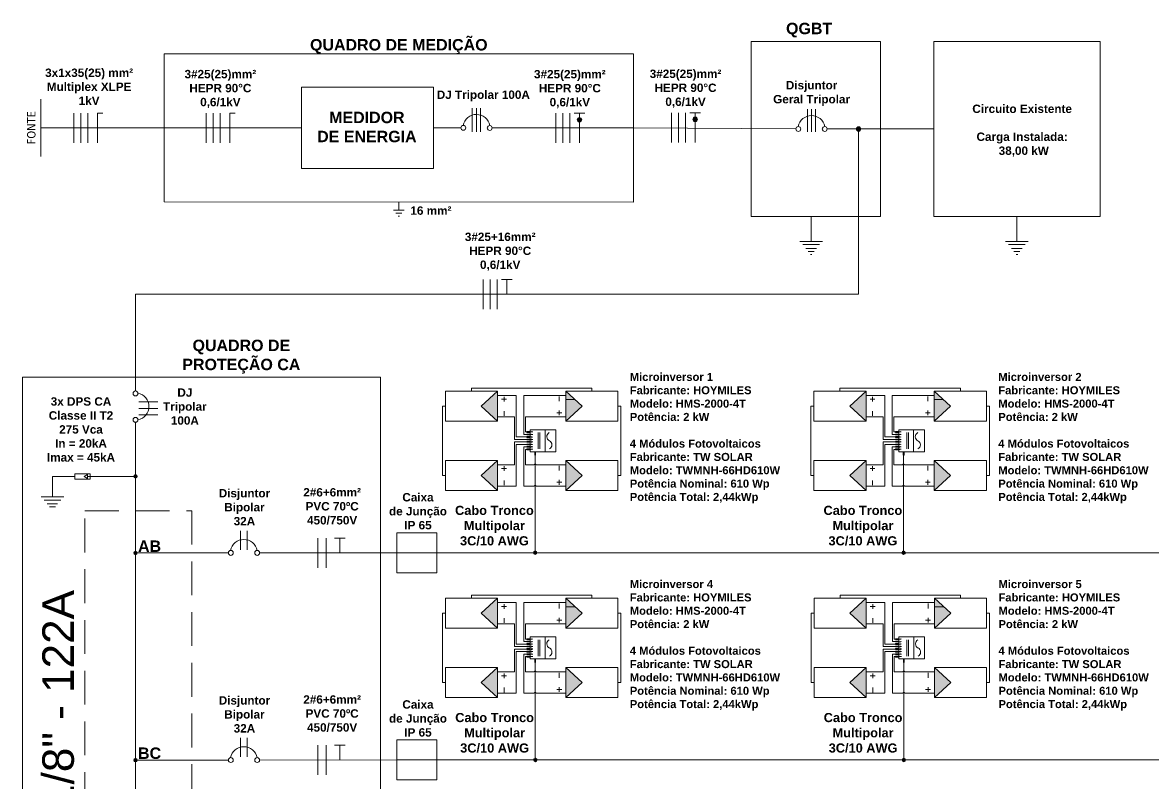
# Model space of a CAD drawing. Header units: millimetres. Extents: x 3949 to 5857, y -2081 to -943.
# Drawn here: x 5318.8 to 5382.5, y -1928.6 to -1885.8 of the extents above; entities that cross this region are included whole.
import ezdxf

# ---------------------------------------------------------------- set-up
doc = ezdxf.new("R2010")
doc.units = ezdxf.units.MM
doc.linetypes.add('DASHED2', pattern=[9.525, 6.35, -3.175])
doc.layers.add('DESENHO', color=7, linetype='Continuous', lineweight=0)
doc.styles.add('Annotative', font='arial.ttf')
doc.styles.add('PDF Arial', font='arial.ttf')
doc.styles.get("Standard").update_dxf_attribs({"font": 'arial.ttf'})

msp = doc.modelspace()

# ---------------------------------------------------------------- hatches: boundary and pattern name
at = {"layer": 'DESENHO', "lineweight": 0}
h = msp.add_hatch(color=256, dxfattribs=at)
h.dxf.hatch_style = 1
h.paths.add_polyline_path([(5350.17, -1891.125, 0.414214), (5350.045, -1891.25, 0.414214), (5350.17, -1891.375)])
h.paths.add_polyline_path([(5350.295, -1891.25, 0.414214), (5350.17, -1891.125), (5350.17, -1891.375, 0.414214)])
h = msp.add_hatch(color=256, dxfattribs=at)
h.dxf.hatch_style = 1
h.paths.add_polyline_path([(5356.684, -1891.102, 0.414214), (5356.559, -1891.227, 0.414214), (5356.684, -1891.352)])
h.paths.add_polyline_path([(5356.809, -1891.227, 0.414214), (5356.684, -1891.102), (5356.684, -1891.352, 0.414214)])
h = msp.add_hatch(color=256, dxfattribs=at)
h.dxf.hatch_style = 1
h.paths.add_polyline_path([(5366.011, -1891.77, 0.414214), (5365.886, -1891.645), (5365.886, -1891.895, 0.414214)])
h.paths.add_polyline_path([(5365.886, -1891.645, 0.414214), (5365.761, -1891.77, 0.414214), (5365.886, -1891.895)])
h = msp.add_hatch(color=7, dxfattribs=at)
h.dxf.hatch_style = 1
h.paths.add_polyline_path([(5344.644, -1907.38), (5345.559, -1908.225), (5345.559, -1906.536)])
h = msp.add_hatch(dxfattribs=at)
h.set_pattern_fill('ANGLE', scale=1.5, angle=180)
h.set_pattern_definition([(180, (9997.844, 900.95), (-4e-15, -10.4775), [7.62, -2.8575]), (270, (9997.844, 900.95), (10.4775, -4e-15), [7.62, -2.8575])])
h.paths.add_polyline_path([(5349.402, -1906.536), (5349.402, -1908.225), (5350.317, -1907.38)])
h = msp.add_hatch(color=7, dxfattribs=at)
h.dxf.hatch_style = 1
h.paths.add_polyline_path([(5350.317, -1907.38), (5349.402, -1906.536), (5349.402, -1908.225)])
h = msp.add_hatch(color=7, dxfattribs=at)
h.dxf.hatch_style = 1
h.paths.add_polyline_path([(5365.388, -1907.38), (5366.304, -1908.225), (5366.304, -1906.536)])
h = msp.add_hatch(dxfattribs=at)
h.set_pattern_fill('ANGLE', scale=1.5, angle=180)
h.set_pattern_definition([(180, (10018.588, 900.95), (-4e-15, -10.4775), [7.62, -2.8575]), (270, (10018.588, 900.95), (10.4775, -4e-15), [7.62, -2.8575])])
h.paths.add_polyline_path([(5370.147, -1906.536), (5370.147, -1908.225), (5371.062, -1907.38)])
h = msp.add_hatch(color=7, dxfattribs=at)
h.dxf.hatch_style = 1
h.paths.add_polyline_path([(5371.062, -1907.38), (5370.147, -1906.536), (5370.147, -1908.225)])
h = msp.add_hatch(color=7, dxfattribs=at)
h.dxf.hatch_style = 1
h.paths.add_polyline_path([(5344.644, -1911.289), (5345.559, -1910.444), (5345.559, -1912.134)])
h = msp.add_hatch(color=7, dxfattribs=at)
h.dxf.hatch_style = 1
h.paths.add_polyline_path([(5350.317, -1911.289), (5349.402, -1912.134), (5349.402, -1910.444)])
h = msp.add_hatch(color=7, dxfattribs=at)
h.dxf.hatch_style = 1
h.paths.add_polyline_path([(5365.388, -1911.289), (5366.304, -1910.444), (5366.304, -1912.134)])
h = msp.add_hatch(color=7, dxfattribs=at)
h.dxf.hatch_style = 1
h.paths.add_polyline_path([(5371.062, -1911.289), (5370.147, -1912.134), (5370.147, -1910.444)])
h = msp.add_hatch(color=5, dxfattribs=at)
h.dxf.hatch_style = 1
h.paths.add_polyline_path([(5325.28, -1911.341, 1), (5325.081, -1911.341, 1)])
h = msp.add_hatch(color=5, dxfattribs=at)
h.dxf.hatch_style = 1
h.paths.add_polyline_path([(5325.28, -1915.655, 1), (5325.081, -1915.655, 1)])
h = msp.add_hatch(color=5, dxfattribs=at)
h.dxf.hatch_style = 1
h.paths.add_polyline_path([(5347.776, -1915.644, 1), (5347.577, -1915.644, 1)])
h = msp.add_hatch(color=5, dxfattribs=at)
h.dxf.hatch_style = 1
h.paths.add_polyline_path([(5368.521, -1915.644, 1), (5368.322, -1915.644, 1)])
h = msp.add_hatch(color=7, dxfattribs=at)
h.dxf.hatch_style = 1
h.paths.add_polyline_path([(5344.644, -1919.052), (5345.559, -1919.897), (5345.559, -1918.207)])
h = msp.add_hatch(dxfattribs=at)
h.set_pattern_fill('ANGLE', scale=1.5, angle=180)
h.set_pattern_definition([(180, (9997.844, 889.279), (-4e-15, -10.4775), [7.62, -2.8575]), (270, (9997.844, 889.279), (10.4775, -4e-15), [7.62, -2.8575])])
h.paths.add_polyline_path([(5349.402, -1918.207), (5349.402, -1919.897), (5350.317, -1919.052)])
h = msp.add_hatch(color=7, dxfattribs=at)
h.dxf.hatch_style = 1
h.paths.add_polyline_path([(5350.317, -1919.052), (5349.402, -1918.207), (5349.402, -1919.897)])
h = msp.add_hatch(color=7, dxfattribs=at)
h.dxf.hatch_style = 1
h.paths.add_polyline_path([(5365.399, -1919.052), (5366.314, -1919.897), (5366.314, -1918.207)])
h = msp.add_hatch(dxfattribs=at)
h.set_pattern_fill('ANGLE', scale=1.5, angle=180)
h.set_pattern_definition([(180, (10018.599, 889.279), (-4e-15, -10.4775), [7.62, -2.8575]), (270, (10018.599, 889.279), (10.4775, -4e-15), [7.62, -2.8575])])
h.paths.add_polyline_path([(5370.157, -1918.207), (5370.157, -1919.897), (5371.072, -1919.052)])
h = msp.add_hatch(color=7, dxfattribs=at)
h.dxf.hatch_style = 1
h.paths.add_polyline_path([(5371.072, -1919.052), (5370.157, -1918.207), (5370.157, -1919.897)])
h = msp.add_hatch(color=7, dxfattribs=at)
h.dxf.hatch_style = 1
h.paths.add_polyline_path([(5344.644, -1922.961), (5345.559, -1922.116), (5345.559, -1923.806)])
h = msp.add_hatch(color=7, dxfattribs=at)
h.dxf.hatch_style = 1
h.paths.add_polyline_path([(5350.317, -1922.961), (5349.402, -1923.806), (5349.402, -1922.116)])
h = msp.add_hatch(color=7, dxfattribs=at)
h.dxf.hatch_style = 1
h.paths.add_polyline_path([(5365.399, -1922.961), (5366.314, -1922.116), (5366.314, -1923.806)])
h = msp.add_hatch(color=7, dxfattribs=at)
h.dxf.hatch_style = 1
h.paths.add_polyline_path([(5371.072, -1922.961), (5370.157, -1923.806), (5370.157, -1922.116)])
h = msp.add_hatch(color=5, dxfattribs=at)
h.dxf.hatch_style = 1
h.paths.add_polyline_path([(5325.28, -1927.326, 1), (5325.081, -1927.326, 1)])
h = msp.add_hatch(color=5, dxfattribs=at)
h.dxf.hatch_style = 1
h.paths.add_polyline_path([(5347.786, -1927.315, 1), (5347.588, -1927.315, 1)])
h = msp.add_hatch(color=5, dxfattribs=at)
h.dxf.hatch_style = 1
h.paths.add_polyline_path([(5368.531, -1927.315, 1), (5368.332, -1927.315, 1)])

# ---------------------------------------------------------------- linework, layer by layer
for p, q in [((5319.851, -1893.321), (5319.851, -1890.096)), ((5344.133, -1891.94), (5344.133, -1890.601)), ((5344.37, -1891.94), (5344.37, -1890.601)), ((5344.607, -1891.94), (5344.607, -1890.601)), ((5363.002, -1891.93), (5363.002, -1890.663)), ((5363.23, -1891.93), (5363.23, -1890.663)), ((5363.458, -1891.93), (5363.458, -1890.663)), ((5321.707, -1892.543), (5321.707, -1890.874)), ((5322.102, -1892.543), (5322.102, -1890.874)), ((5322.497, -1892.543), (5322.497, -1890.874)), ((5323.041, -1892.543), (5323.041, -1890.874)), ((5323.041, -1890.874), (5323.337, -1890.874)), ((5329.162, -1892.543), (5329.162, -1890.874)), ((5329.557, -1892.543), (5329.557, -1890.874)), ((5329.952, -1892.543), (5329.952, -1890.874)), ((5330.496, -1892.543), (5330.496, -1890.874)), ((5330.496, -1890.874), (5330.792, -1890.874)), ((5348.836, -1892.548), (5348.836, -1890.879)), ((5349.231, -1892.548), (5349.231, -1890.879)), ((5349.626, -1892.548), (5349.626, -1890.879)), ((5349.873, -1890.879), (5350.17, -1890.879)), ((5350.17, -1892.548), (5350.17, -1890.879)), ((5350.17, -1890.879), (5350.467, -1890.879)), ((5355.35, -1892.526), (5355.35, -1890.857)), ((5355.746, -1892.526), (5355.746, -1890.857)), ((5356.141, -1892.526), (5356.141, -1890.857)), ((5356.388, -1890.857), (5356.684, -1890.857)), ((5356.684, -1892.526), (5356.684, -1890.857)), ((5356.684, -1890.857), (5356.981, -1890.857)), ((5344.742, -1901.916), (5344.742, -1900.247)), ((5345.138, -1901.916), (5345.138, -1900.247)), ((5345.533, -1901.916), (5345.533, -1900.247)), ((5345.78, -1900.247), (5346.076, -1900.247)), ((5346.076, -1901.082), (5346.076, -1900.247)), ((5346.076, -1900.247), (5346.373, -1900.247)), ((5321.76, -1911.341), (5320.497, -1911.341)), ((5335.441, -1916.485), (5335.441, -1914.817)), ((5335.915, -1916.485), (5335.915, -1914.816)), ((5336.379, -1914.817), (5336.676, -1914.817)), ((5336.676, -1915.651), (5336.676, -1914.817)), ((5336.676, -1914.817), (5336.973, -1914.817)), ((5335.441, -1928.157), (5335.441, -1926.488)), ((5335.915, -1928.156), (5335.915, -1926.487)), ((5336.379, -1926.488), (5336.676, -1926.488)), ((5336.676, -1927.323), (5336.676, -1926.488)), ((5336.676, -1926.488), (5336.973, -1926.488))]:
    msp.add_line(p, q, dxfattribs=at)
at = {"layer": 'DESENHO', "color": 5, "lineweight": 0}
for p, q in [((5319.851, -1891.709), (5334.529, -1891.709)), ((5343.496, -1891.709), (5341.954, -1891.709)), ((5353.207, -1891.714), (5345.256, -1891.714)), ((5362.355, -1891.77), (5353.207, -1891.714)), ((5364.116, -1891.77), (5370.119, -1891.77)), ((5365.886, -1891.77), (5365.886, -1901.082)), ((5325.18, -1901.082), (5325.18, -1906.532)), ((5325.18, -1901.082), (5365.886, -1901.082)), ((5345.559, -1906.777), (5346.614, -1906.777)), ((5346.614, -1906.777), (5346.614, -1909.118)), ((5347.034, -1908.976), (5347.034, -1906.777)), ((5347.034, -1906.777), (5349.402, -1906.777)), ((5366.304, -1906.777), (5367.359, -1906.777)), ((5367.359, -1906.777), (5367.359, -1909.118)), ((5367.779, -1908.976), (5367.779, -1906.777)), ((5367.779, -1906.777), (5370.147, -1906.777)), ((5346.52, -1907.984), (5345.559, -1907.984)), ((5346.52, -1909.26), (5346.52, -1907.984)), ((5349.402, -1907.984), (5347.129, -1907.984)), ((5347.129, -1907.984), (5347.129, -1908.841)), ((5367.264, -1907.984), (5366.304, -1907.984)), ((5367.264, -1909.26), (5367.264, -1907.984)), ((5370.147, -1907.984), (5367.873, -1907.984)), ((5367.873, -1907.984), (5367.873, -1908.841)), ((5346.614, -1909.118), (5347.21, -1909.118)), ((5347.21, -1908.976), (5347.034, -1908.976)), ((5347.129, -1908.841), (5347.21, -1908.841)), ((5367.359, -1909.118), (5367.955, -1909.118)), ((5367.955, -1908.976), (5367.779, -1908.976)), ((5367.873, -1908.841), (5367.955, -1908.841)), ((5347.21, -1909.26), (5346.52, -1909.26)), ((5347.21, -1909.396), (5346.52, -1909.396)), ((5346.52, -1909.396), (5346.52, -1910.686)), ((5346.614, -1909.545), (5347.21, -1909.545)), ((5346.614, -1911.892), (5346.614, -1909.545)), ((5347.21, -1909.68), (5347.034, -1909.68)), ((5347.034, -1909.68), (5347.034, -1911.892)), ((5367.955, -1909.26), (5367.264, -1909.26)), ((5367.955, -1909.396), (5367.264, -1909.396)), ((5367.264, -1909.396), (5367.264, -1910.686)), ((5367.359, -1909.545), (5367.955, -1909.545)), ((5367.359, -1911.892), (5367.359, -1909.545)), ((5367.955, -1909.68), (5367.779, -1909.68)), ((5367.779, -1909.68), (5367.779, -1911.892)), ((5347.129, -1910.686), (5347.129, -1909.822)), ((5347.129, -1909.822), (5347.21, -1909.822)), ((5347.677, -1910.147), (5347.677, -1915.644)), ((5367.873, -1910.686), (5367.873, -1909.822)), ((5367.873, -1909.822), (5367.955, -1909.822)), ((5368.421, -1910.147), (5368.421, -1915.644)), ((5346.52, -1910.686), (5345.559, -1910.686)), ((5347.623, -1910.686), (5347.129, -1910.686)), ((5349.402, -1910.686), (5347.731, -1910.686)), ((5367.264, -1910.686), (5366.304, -1910.686)), ((5368.368, -1910.686), (5367.873, -1910.686)), ((5370.147, -1910.686), (5368.475, -1910.686)), ((5322.63, -1911.341), (5325.18, -1911.341)), ((5345.559, -1911.892), (5346.614, -1911.892)), ((5347.034, -1911.892), (5347.623, -1911.892)), ((5347.731, -1911.892), (5349.402, -1911.892)), ((5366.304, -1911.892), (5367.359, -1911.892)), ((5367.779, -1911.892), (5368.368, -1911.892)), ((5368.475, -1911.892), (5370.147, -1911.892)), ((5325.18, -1915.655), (5330.403, -1915.653)), ((5332.163, -1915.651), (5339.895, -1915.644)), ((5339.895, -1915.644), (5347.577, -1915.644)), ((5347.577, -1915.644), (5368.421, -1915.644)), ((5368.322, -1915.644), (5389.166, -1915.644)), ((5345.559, -1918.449), (5346.614, -1918.449)), ((5346.614, -1918.449), (5346.614, -1920.79)), ((5347.034, -1920.648), (5347.034, -1918.449)), ((5347.034, -1918.449), (5349.402, -1918.449)), ((5366.314, -1918.449), (5367.37, -1918.449)), ((5367.37, -1918.449), (5367.37, -1920.79)), ((5367.789, -1920.648), (5367.789, -1918.449)), ((5367.789, -1918.449), (5370.157, -1918.449)), ((5346.52, -1919.655), (5345.559, -1919.655)), ((5346.52, -1920.932), (5346.52, -1919.655)), ((5349.402, -1919.655), (5347.129, -1919.655)), ((5347.129, -1919.655), (5347.129, -1920.512)), ((5367.275, -1919.655), (5366.314, -1919.655)), ((5367.275, -1920.932), (5367.275, -1919.655)), ((5370.157, -1919.655), (5367.884, -1919.655)), ((5367.884, -1919.655), (5367.884, -1920.512)), ((5347.129, -1920.512), (5347.21, -1920.512)), ((5367.884, -1920.512), (5367.965, -1920.512)), ((5347.21, -1920.932), (5346.52, -1920.932)), ((5347.21, -1921.067), (5346.52, -1921.067)), ((5346.52, -1921.067), (5346.52, -1922.358)), ((5346.614, -1920.79), (5347.21, -1920.79)), ((5346.614, -1921.216), (5347.21, -1921.216)), ((5346.614, -1923.564), (5346.614, -1921.216)), ((5347.21, -1920.648), (5347.034, -1920.648)), ((5367.965, -1920.932), (5367.275, -1920.932)), ((5367.965, -1921.067), (5367.275, -1921.067)), ((5367.275, -1921.067), (5367.275, -1922.358)), ((5367.37, -1920.79), (5367.965, -1920.79)), ((5367.37, -1921.216), (5367.965, -1921.216)), ((5367.37, -1923.564), (5367.37, -1921.216)), ((5367.965, -1920.648), (5367.789, -1920.648)), ((5347.21, -1921.352), (5347.034, -1921.352)), ((5347.034, -1921.352), (5347.034, -1923.564)), ((5347.129, -1922.358), (5347.129, -1921.494)), ((5347.129, -1921.494), (5347.21, -1921.494)), ((5347.677, -1921.818), (5347.677, -1927.315)), ((5367.965, -1921.352), (5367.789, -1921.352)), ((5367.789, -1921.352), (5367.789, -1923.564)), ((5367.884, -1922.358), (5367.884, -1921.494)), ((5367.884, -1921.494), (5367.965, -1921.494)), ((5368.432, -1921.818), (5368.432, -1927.315)), ((5346.52, -1922.358), (5345.559, -1922.358)), ((5347.623, -1922.358), (5347.129, -1922.358)), ((5349.402, -1922.358), (5347.731, -1922.358)), ((5367.275, -1922.358), (5366.314, -1922.358)), ((5368.378, -1922.358), (5367.884, -1922.358)), ((5370.157, -1922.358), (5368.486, -1922.358)), ((5345.559, -1923.564), (5346.614, -1923.564)), ((5347.034, -1923.564), (5347.623, -1923.564)), ((5347.731, -1923.564), (5349.402, -1923.564)), ((5366.314, -1923.564), (5367.37, -1923.564)), ((5367.789, -1923.564), (5368.378, -1923.564)), ((5368.486, -1923.564), (5370.157, -1923.564)), ((5325.18, -1927.326), (5330.403, -1927.324)), ((5332.163, -1927.323), (5339.895, -1927.316)), ((5339.905, -1927.315), (5347.588, -1927.315)), ((5347.588, -1927.315), (5368.432, -1927.315)), ((5368.332, -1927.315), (5389.177, -1927.315))]:
    msp.add_line(p, q, dxfattribs=at)
at = {"layer": 'DESENHO', "color": 3, "lineweight": 0}
for p, q in [((5340, -1896.347), (5340, -1895.882)), ((5339.958, -1896.687), (5340.043, -1896.687)), ((5363.211, -1898.117), (5363.211, -1896.693)), ((5374.797, -1898.117), (5374.797, -1896.693)), ((5363.169, -1898.839), (5363.254, -1898.839)), ((5374.755, -1898.839), (5374.84, -1898.839)), ((5350.869, -1906.364), (5344.092, -1906.364)), ((5344.092, -1906.364), (5344.092, -1906.536)), ((5350.869, -1906.536), (5350.869, -1906.364)), ((5371.613, -1906.364), (5364.837, -1906.364)), ((5364.837, -1906.364), (5364.837, -1906.536)), ((5371.613, -1906.536), (5371.613, -1906.364)), ((5342.626, -1907.38), (5342.454, -1907.38)), ((5342.454, -1907.38), (5342.454, -1911.289)), ((5352.507, -1907.38), (5352.335, -1907.38)), ((5352.507, -1911.289), (5352.507, -1907.38)), ((5363.371, -1907.38), (5363.199, -1907.38)), ((5363.199, -1907.38), (5363.199, -1911.289)), ((5373.252, -1907.38), (5373.08, -1907.38)), ((5373.252, -1911.289), (5373.252, -1907.38)), ((5320.497, -1911.341), (5320.497, -1912.503)), ((5342.454, -1911.289), (5342.626, -1911.289)), ((5352.335, -1911.289), (5352.507, -1911.289)), ((5363.199, -1911.289), (5363.371, -1911.289)), ((5373.08, -1911.289), (5373.252, -1911.289)), ((5350.869, -1918.036), (5344.092, -1918.036)), ((5344.092, -1918.036), (5344.092, -1918.207)), ((5350.869, -1918.207), (5350.869, -1918.036)), ((5371.624, -1918.036), (5364.847, -1918.036)), ((5364.847, -1918.036), (5364.847, -1918.207)), ((5371.624, -1918.207), (5371.624, -1918.036)), ((5342.626, -1919.052), (5342.454, -1919.052)), ((5342.454, -1919.052), (5342.454, -1922.961)), ((5352.507, -1919.052), (5352.335, -1919.052)), ((5352.507, -1922.961), (5352.507, -1919.052)), ((5363.381, -1919.052), (5363.209, -1919.052)), ((5363.209, -1919.052), (5363.209, -1922.961)), ((5373.262, -1919.052), (5373.09, -1919.052)), ((5373.262, -1922.961), (5373.262, -1919.052)), ((5342.454, -1922.961), (5342.626, -1922.961)), ((5352.335, -1922.961), (5352.507, -1922.961)), ((5363.209, -1922.961), (5363.381, -1922.961)), ((5373.09, -1922.961), (5373.262, -1922.961))]:
    msp.add_line(p, q, dxfattribs=at)
at = {"layer": 'DESENHO', "color": 7, "lineweight": 0}
for p, q in [((5349.402, -1907.359), (5349.402, -1906.533)), ((5370.147, -1907.359), (5370.147, -1906.533)), ((5345.559, -1907.402), (5345.559, -1908.227)), ((5366.304, -1907.402), (5366.304, -1908.227)), ((5345.559, -1911.268), (5345.559, -1910.442)), ((5366.304, -1911.268), (5366.304, -1910.442)), ((5349.402, -1911.311), (5349.402, -1912.136)), ((5370.147, -1911.311), (5370.147, -1912.136)), ((5349.402, -1919.031), (5349.402, -1918.205)), ((5370.157, -1919.031), (5370.157, -1918.205)), ((5345.559, -1919.073), (5345.559, -1919.899)), ((5366.314, -1919.073), (5366.314, -1919.899)), ((5345.559, -1922.939), (5345.559, -1922.114)), ((5366.314, -1922.939), (5366.314, -1922.114)), ((5349.402, -1922.982), (5349.402, -1923.808)), ((5370.157, -1922.982), (5370.157, -1923.808))]:
    msp.add_line(p, q, dxfattribs=at)
at = {"layer": 'DESENHO', "color": 30, "true_color": 0xf26722}
msp.add_line((5325.18, -1908.292), (5325.191, -1974.013), dxfattribs=at)
at = {"layer": 'DESENHO', "color": 18, "lineweight": 0, "true_color": 0x000000}
for p, q in [((5322.465, -1911.23), (5322.278, -1911.341)), ((5322.278, -1911.341), (5322.465, -1911.453)), ((5322.465, -1911.23), (5322.465, -1911.453)), ((5322.63, -1911.341), (5322.465, -1911.341))]:
    msp.add_line(p, q, dxfattribs=at)
at = {"layer": 'DESENHO', "lineweight": 0}
for points in [[(5359.829, -1886.848), (5367.117, -1886.848), (5367.117, -1896.693), (5359.829, -1896.693)], [(5370.119, -1886.848), (5379.475, -1886.848), (5379.475, -1896.693), (5370.119, -1896.693)], [(5353.207, -1895.885), (5326.793, -1895.88), (5326.793, -1887.538), (5353.207, -1887.543)], [(5341.954, -1889.422), (5334.529, -1889.422), (5334.529, -1893.996), (5341.954, -1893.996)], [(5338.962, -1982.581), (5318.821, -1982.581), (5318.821, -1905.76), (5338.962, -1905.76)], [(5342.626, -1906.536), (5345.559, -1906.536), (5345.559, -1908.225), (5342.626, -1908.225)], [(5352.335, -1908.225), (5349.402, -1908.225), (5349.402, -1906.536), (5352.335, -1906.536)], [(5363.371, -1906.536), (5366.304, -1906.536), (5366.304, -1908.225), (5363.371, -1908.225)], [(5373.08, -1908.225), (5370.147, -1908.225), (5370.147, -1906.536), (5373.08, -1906.536)], [(5342.626, -1912.134), (5345.559, -1912.134), (5345.559, -1910.444), (5342.626, -1910.444)], [(5352.335, -1910.444), (5349.402, -1910.444), (5349.402, -1912.134), (5352.335, -1912.134)], [(5363.371, -1912.134), (5366.304, -1912.134), (5366.304, -1910.444), (5363.371, -1910.444)], [(5373.08, -1910.444), (5370.147, -1910.444), (5370.147, -1912.134), (5373.08, -1912.134)], [(5322.63, -1911.49), (5321.76, -1911.49), (5321.76, -1911.193), (5322.63, -1911.193)], [(5339.895, -1914.516), (5342.15, -1914.516), (5342.15, -1916.771), (5339.895, -1916.771)], [(5342.626, -1918.207), (5345.559, -1918.207), (5345.559, -1919.897), (5342.626, -1919.897)], [(5352.335, -1919.897), (5349.402, -1919.897), (5349.402, -1918.207), (5352.335, -1918.207)], [(5363.381, -1918.207), (5366.314, -1918.207), (5366.314, -1919.897), (5363.381, -1919.897)], [(5373.09, -1919.897), (5370.157, -1919.897), (5370.157, -1918.207), (5373.09, -1918.207)], [(5342.626, -1923.806), (5345.559, -1923.806), (5345.559, -1922.116), (5342.626, -1922.116)], [(5352.335, -1922.116), (5349.402, -1922.116), (5349.402, -1923.806), (5352.335, -1923.806)], [(5363.381, -1923.806), (5366.314, -1923.806), (5366.314, -1922.116), (5363.381, -1922.116)], [(5373.09, -1922.116), (5370.157, -1922.116), (5370.157, -1923.806), (5373.09, -1923.806)], [(5339.895, -1926.188), (5342.15, -1926.188), (5342.15, -1928.443), (5339.895, -1928.443)]]:
    msp.add_lwpolyline(points, close=True, dxfattribs=at)
at = {"layer": 'DESENHO', "color": 3, "lineweight": 0}
for points in [[(5339.703, -1896.347), (5340, -1896.347), (5340.297, -1896.347)], [(5339.83, -1896.517), (5340, -1896.517), (5340.17, -1896.517)], [(5363.848, -1898.117), (5362.574, -1898.117)], [(5362.744, -1898.287), (5363.211, -1898.287), (5363.678, -1898.287)], [(5375.434, -1898.117), (5374.161, -1898.117)], [(5374.33, -1898.287), (5374.797, -1898.287), (5375.264, -1898.287)], [(5362.914, -1898.499), (5363.211, -1898.499), (5363.508, -1898.499)], [(5363.041, -1898.669), (5363.211, -1898.669), (5363.381, -1898.669)], [(5374.5, -1898.499), (5374.797, -1898.499), (5375.094, -1898.499)], [(5374.628, -1898.669), (5374.797, -1898.669), (5374.967, -1898.669)]]:
    msp.add_lwpolyline(points, dxfattribs=at)
at = {"layer": 'DESENHO', "color": 18, "lineweight": 0, "true_color": 0x000000}
for points in [[(5345.559, -1906.536), (5344.644, -1907.38), (5345.559, -1908.225)], [(5349.402, -1908.225), (5350.317, -1907.38), (5349.402, -1906.536)], [(5366.304, -1906.536), (5365.388, -1907.38), (5366.304, -1908.225)], [(5370.147, -1908.225), (5371.062, -1907.38), (5370.147, -1906.536)], [(5345.559, -1912.134), (5344.644, -1911.289), (5345.559, -1910.444)], [(5349.402, -1910.444), (5350.317, -1911.289), (5349.402, -1912.134)], [(5366.304, -1912.134), (5365.388, -1911.289), (5366.304, -1910.444)], [(5370.147, -1910.444), (5371.062, -1911.289), (5370.147, -1912.134)], [(5345.559, -1918.207), (5344.644, -1919.052), (5345.559, -1919.897)], [(5349.402, -1919.897), (5350.317, -1919.052), (5349.402, -1918.207)], [(5366.314, -1918.207), (5365.399, -1919.052), (5366.314, -1919.897)], [(5370.157, -1919.897), (5371.072, -1919.052), (5370.157, -1918.207)], [(5345.559, -1923.806), (5344.644, -1922.961), (5345.559, -1922.116)], [(5349.402, -1922.116), (5350.317, -1922.961), (5349.402, -1923.806)], [(5366.314, -1923.806), (5365.399, -1922.961), (5366.314, -1922.116)], [(5370.157, -1922.116), (5371.072, -1922.961), (5370.157, -1923.806)]]:
    msp.add_lwpolyline(points, dxfattribs=at)
at = {"layer": 'DESENHO', "color": 7, "lineweight": 0}
for points in [[(5326.425, -1907.15), (5325.355, -1907.15)], [(5346.06, -1906.996), (5345.789, -1906.996)], [(5345.924, -1906.86), (5345.924, -1907.131)], [(5349.037, -1907.104), (5349.037, -1906.833)], [(5366.804, -1906.996), (5366.534, -1906.996)], [(5366.669, -1906.86), (5366.669, -1907.131)], [(5369.782, -1907.104), (5369.782, -1906.833)], [(5326.425, -1907.512), (5325.355, -1907.512)], [(5345.924, -1907.659), (5345.924, -1907.929)], [(5348.901, -1907.767), (5349.172, -1907.767)], [(5349.037, -1907.902), (5349.037, -1907.632)], [(5366.669, -1907.659), (5366.669, -1907.929)], [(5369.646, -1907.767), (5369.917, -1907.767)], [(5369.782, -1907.902), (5369.782, -1907.632)], [(5326.425, -1907.874), (5325.355, -1907.874)], [(5347.467, -1908.848), (5347.467, -1908.821), (5347.48, -1908.834), (5347.453, -1908.834), (5347.426, -1908.834)], [(5347.467, -1908.996), (5347.467, -1908.969), (5347.48, -1908.983), (5347.453, -1908.983), (5347.426, -1908.983)], [(5347.453, -1909.118), (5347.426, -1909.118)], [(5347.44, -1908.821), (5347.44, -1908.848)], [(5347.44, -1909.105), (5347.44, -1909.132)], [(5347.48, -1909.105), (5347.467, -1909.105), (5347.467, -1909.118), (5347.453, -1909.118), (5347.467, -1909.132), (5347.48, -1909.132)], [(5347.508, -1908.848), (5347.508, -1908.821), (5347.494, -1908.848), (5347.494, -1908.821)], [(5347.508, -1908.996), (5347.508, -1908.969), (5347.494, -1908.996), (5347.494, -1908.969)], [(5347.508, -1909.132), (5347.508, -1909.105), (5347.494, -1909.132), (5347.494, -1909.105)], [(5347.521, -1908.821), (5347.521, -1908.848)], [(5347.521, -1908.969), (5347.521, -1908.996)], [(5347.521, -1909.105), (5347.521, -1909.132)], [(5347.846, -1908.875), (5347.846, -1909.795)], [(5347.941, -1908.875), (5347.941, -1909.795)], [(5348.238, -1909.957), (5348.238, -1908.712)], [(5368.212, -1908.848), (5368.212, -1908.821), (5368.225, -1908.834), (5368.198, -1908.834), (5368.171, -1908.834)], [(5368.212, -1908.996), (5368.212, -1908.969), (5368.225, -1908.983), (5368.198, -1908.983), (5368.171, -1908.983)], [(5368.198, -1909.118), (5368.171, -1909.118)], [(5368.185, -1908.821), (5368.185, -1908.848)], [(5368.185, -1909.105), (5368.185, -1909.132)], [(5368.225, -1909.105), (5368.212, -1909.105), (5368.212, -1909.118), (5368.198, -1909.118), (5368.212, -1909.132), (5368.225, -1909.132)], [(5368.252, -1908.848), (5368.252, -1908.821), (5368.239, -1908.848), (5368.239, -1908.821)], [(5368.252, -1908.996), (5368.252, -1908.969), (5368.239, -1908.996), (5368.239, -1908.969)], [(5368.252, -1909.132), (5368.252, -1909.105), (5368.239, -1909.132), (5368.239, -1909.105)], [(5368.266, -1908.821), (5368.266, -1908.848)], [(5368.266, -1908.969), (5368.266, -1908.996)], [(5368.266, -1909.105), (5368.266, -1909.132)], [(5368.591, -1908.875), (5368.591, -1909.795)], [(5368.685, -1908.875), (5368.685, -1909.795)], [(5368.983, -1909.957), (5368.983, -1908.712)], [(5347.453, -1909.267), (5347.426, -1909.267)], [(5347.453, -1909.402), (5347.426, -1909.402)], [(5347.453, -1909.538), (5347.426, -1909.538)], [(5347.453, -1909.687), (5347.426, -1909.687)], [(5347.44, -1909.389), (5347.44, -1909.416)], [(5347.44, -1909.66), (5347.44, -1909.7)], [(5347.48, -1909.24), (5347.467, -1909.24), (5347.467, -1909.254), (5347.453, -1909.267), (5347.467, -1909.281), (5347.48, -1909.281), (5347.48, -1909.267)], [(5347.48, -1909.389), (5347.467, -1909.375), (5347.467, -1909.389), (5347.467, -1909.402), (5347.48, -1909.416), (5347.453, -1909.416)], [(5347.48, -1909.524), (5347.467, -1909.524), (5347.467, -1909.538), (5347.48, -1909.551), (5347.453, -1909.551)], [(5347.48, -1909.66), (5347.467, -1909.66), (5347.467, -1909.7)], [(5347.508, -1909.281), (5347.508, -1909.24), (5347.494, -1909.281), (5347.494, -1909.24)], [(5347.508, -1909.416), (5347.508, -1909.375), (5347.494, -1909.416), (5347.494, -1909.375)], [(5347.508, -1909.551), (5347.508, -1909.524), (5347.494, -1909.551), (5347.494, -1909.524)], [(5347.508, -1909.7), (5347.508, -1909.66), (5347.494, -1909.7), (5347.494, -1909.66)], [(5347.521, -1909.24), (5347.521, -1909.281)], [(5347.521, -1909.375), (5347.521, -1909.416)], [(5347.521, -1909.524), (5347.521, -1909.551)], [(5347.521, -1909.66), (5347.521, -1909.7)], [(5368.198, -1909.267), (5368.171, -1909.267)], [(5368.198, -1909.402), (5368.171, -1909.402)], [(5368.198, -1909.538), (5368.171, -1909.538)], [(5368.198, -1909.687), (5368.171, -1909.687)], [(5368.185, -1909.389), (5368.185, -1909.416)], [(5368.185, -1909.66), (5368.185, -1909.7)], [(5368.225, -1909.24), (5368.212, -1909.24), (5368.212, -1909.254), (5368.198, -1909.267), (5368.212, -1909.281), (5368.225, -1909.281), (5368.225, -1909.267)], [(5368.225, -1909.389), (5368.212, -1909.375), (5368.212, -1909.389), (5368.212, -1909.402), (5368.225, -1909.416), (5368.198, -1909.416)], [(5368.225, -1909.524), (5368.212, -1909.524), (5368.212, -1909.538), (5368.225, -1909.551), (5368.198, -1909.551)], [(5368.225, -1909.66), (5368.212, -1909.66), (5368.212, -1909.7)], [(5368.252, -1909.281), (5368.252, -1909.24), (5368.239, -1909.281), (5368.239, -1909.24)], [(5368.252, -1909.416), (5368.252, -1909.375), (5368.239, -1909.416), (5368.239, -1909.375)], [(5368.252, -1909.551), (5368.252, -1909.524), (5368.239, -1909.551), (5368.239, -1909.524)], [(5368.252, -1909.7), (5368.252, -1909.66), (5368.239, -1909.7), (5368.239, -1909.66)], [(5368.266, -1909.24), (5368.266, -1909.281)], [(5368.266, -1909.375), (5368.266, -1909.416)], [(5368.266, -1909.524), (5368.266, -1909.551)], [(5368.266, -1909.66), (5368.266, -1909.7)], [(5347.453, -1909.822), (5347.426, -1909.822)], [(5347.48, -1909.808), (5347.467, -1909.808), (5347.467, -1909.795), (5347.467, -1909.835)], [(5347.508, -1909.835), (5347.508, -1909.795), (5347.494, -1909.835), (5347.494, -1909.795)], [(5347.521, -1909.795), (5347.521, -1909.835)], [(5368.198, -1909.822), (5368.171, -1909.822)], [(5368.225, -1909.808), (5368.212, -1909.808), (5368.212, -1909.795), (5368.212, -1909.835)], [(5368.252, -1909.835), (5368.252, -1909.795), (5368.239, -1909.835), (5368.239, -1909.795)], [(5368.266, -1909.795), (5368.266, -1909.835)], [(5346.06, -1910.902), (5345.789, -1910.902)], [(5345.924, -1910.767), (5345.924, -1911.038)], [(5349.037, -1911.013), (5349.037, -1910.742)], [(5366.804, -1910.902), (5366.534, -1910.902)], [(5366.669, -1910.767), (5366.669, -1911.038)], [(5369.782, -1911.013), (5369.782, -1910.742)], [(5345.924, -1911.566), (5345.924, -1911.836)], [(5349.037, -1911.811), (5349.037, -1911.541)], [(5366.669, -1911.566), (5366.669, -1911.836)], [(5369.782, -1911.811), (5369.782, -1911.541)], [(5331.096, -1914.407), (5331.096, -1915.477)], [(5331.459, -1914.407), (5331.459, -1915.477)], [(5346.06, -1918.667), (5345.789, -1918.667)], [(5345.924, -1918.532), (5345.924, -1918.803)], [(5349.037, -1918.776), (5349.037, -1918.505)], [(5366.815, -1918.667), (5366.544, -1918.667)], [(5366.679, -1918.532), (5366.679, -1918.803)], [(5369.792, -1918.776), (5369.792, -1918.505)], [(5349.037, -1919.574), (5349.037, -1919.303)], [(5369.792, -1919.574), (5369.792, -1919.303)], [(5345.924, -1919.33), (5345.924, -1919.601)], [(5348.901, -1919.439), (5349.172, -1919.439)], [(5366.679, -1919.33), (5366.679, -1919.601)], [(5369.657, -1919.439), (5369.927, -1919.439)], [(5347.467, -1920.519), (5347.467, -1920.492), (5347.48, -1920.506), (5347.453, -1920.506), (5347.426, -1920.506)], [(5347.44, -1920.492), (5347.44, -1920.519)], [(5347.508, -1920.519), (5347.508, -1920.492), (5347.494, -1920.519), (5347.494, -1920.492)], [(5347.521, -1920.492), (5347.521, -1920.519)], [(5347.846, -1920.546), (5347.846, -1921.467)], [(5347.941, -1920.546), (5347.941, -1921.467)], [(5348.238, -1921.629), (5348.238, -1920.384)], [(5368.222, -1920.519), (5368.222, -1920.492), (5368.236, -1920.506), (5368.209, -1920.506), (5368.181, -1920.506)], [(5368.195, -1920.492), (5368.195, -1920.519)], [(5368.263, -1920.519), (5368.263, -1920.492), (5368.249, -1920.519), (5368.249, -1920.492)], [(5368.276, -1920.492), (5368.276, -1920.519)], [(5368.601, -1920.546), (5368.601, -1921.467)], [(5368.696, -1920.546), (5368.696, -1921.467)], [(5368.993, -1921.629), (5368.993, -1920.384)], [(5347.467, -1920.668), (5347.467, -1920.641), (5347.48, -1920.655), (5347.453, -1920.655), (5347.426, -1920.655)], [(5347.453, -1920.79), (5347.426, -1920.79)], [(5347.453, -1920.939), (5347.426, -1920.939)], [(5347.453, -1921.074), (5347.426, -1921.074)], [(5347.453, -1921.209), (5347.426, -1921.209)], [(5347.44, -1920.776), (5347.44, -1920.803)], [(5347.44, -1921.061), (5347.44, -1921.088)], [(5347.48, -1920.776), (5347.467, -1920.776), (5347.467, -1920.79), (5347.453, -1920.79), (5347.467, -1920.803), (5347.48, -1920.803)], [(5347.48, -1920.912), (5347.467, -1920.912), (5347.467, -1920.925), (5347.453, -1920.939), (5347.467, -1920.952), (5347.48, -1920.952), (5347.48, -1920.939)], [(5347.48, -1921.061), (5347.467, -1921.047), (5347.467, -1921.061), (5347.467, -1921.074), (5347.48, -1921.088), (5347.453, -1921.088)], [(5347.48, -1921.196), (5347.467, -1921.196), (5347.467, -1921.209), (5347.48, -1921.223), (5347.453, -1921.223)], [(5347.508, -1920.668), (5347.508, -1920.641), (5347.494, -1920.668), (5347.494, -1920.641)], [(5347.508, -1920.803), (5347.508, -1920.776), (5347.494, -1920.803), (5347.494, -1920.776)], [(5347.508, -1920.952), (5347.508, -1920.912), (5347.494, -1920.952), (5347.494, -1920.912)], [(5347.508, -1921.088), (5347.508, -1921.047), (5347.494, -1921.088), (5347.494, -1921.047)], [(5347.508, -1921.223), (5347.508, -1921.196), (5347.494, -1921.223), (5347.494, -1921.196)], [(5347.521, -1920.641), (5347.521, -1920.668)], [(5347.521, -1920.776), (5347.521, -1920.803)], [(5347.521, -1920.912), (5347.521, -1920.952)], [(5347.521, -1921.047), (5347.521, -1921.088)], [(5347.521, -1921.196), (5347.521, -1921.223)], [(5368.222, -1920.668), (5368.222, -1920.641), (5368.236, -1920.655), (5368.209, -1920.655), (5368.181, -1920.655)], [(5368.209, -1920.79), (5368.181, -1920.79)], [(5368.209, -1920.939), (5368.181, -1920.939)], [(5368.209, -1921.074), (5368.181, -1921.074)], [(5368.209, -1921.209), (5368.181, -1921.209)], [(5368.195, -1920.776), (5368.195, -1920.803)], [(5368.195, -1921.061), (5368.195, -1921.088)], [(5368.236, -1920.776), (5368.222, -1920.776), (5368.222, -1920.79), (5368.209, -1920.79), (5368.222, -1920.803), (5368.236, -1920.803)], [(5368.236, -1920.912), (5368.222, -1920.912), (5368.222, -1920.925), (5368.209, -1920.939), (5368.222, -1920.952), (5368.236, -1920.952), (5368.236, -1920.939)], [(5368.236, -1921.061), (5368.222, -1921.047), (5368.222, -1921.061), (5368.222, -1921.074), (5368.236, -1921.088), (5368.209, -1921.088)], [(5368.236, -1921.196), (5368.222, -1921.196), (5368.222, -1921.209), (5368.236, -1921.223), (5368.209, -1921.223)], [(5368.263, -1920.668), (5368.263, -1920.641), (5368.249, -1920.668), (5368.249, -1920.641)], [(5368.263, -1920.803), (5368.263, -1920.776), (5368.249, -1920.803), (5368.249, -1920.776)], [(5368.263, -1920.952), (5368.263, -1920.912), (5368.249, -1920.952), (5368.249, -1920.912)], [(5368.263, -1921.088), (5368.263, -1921.047), (5368.249, -1921.088), (5368.249, -1921.047)], [(5368.263, -1921.223), (5368.263, -1921.196), (5368.249, -1921.223), (5368.249, -1921.196)], [(5368.276, -1920.641), (5368.276, -1920.668)], [(5368.276, -1920.776), (5368.276, -1920.803)], [(5368.276, -1920.912), (5368.276, -1920.952)], [(5368.276, -1921.047), (5368.276, -1921.088)], [(5368.276, -1921.196), (5368.276, -1921.223)], [(5347.453, -1921.358), (5347.426, -1921.358)], [(5347.453, -1921.494), (5347.426, -1921.494)], [(5347.44, -1921.331), (5347.44, -1921.372)], [(5347.48, -1921.331), (5347.467, -1921.331), (5347.467, -1921.372)], [(5347.48, -1921.48), (5347.467, -1921.48), (5347.467, -1921.467), (5347.467, -1921.507)], [(5347.508, -1921.372), (5347.508, -1921.331), (5347.494, -1921.372), (5347.494, -1921.331)], [(5347.508, -1921.507), (5347.508, -1921.467), (5347.494, -1921.507), (5347.494, -1921.467)], [(5347.521, -1921.331), (5347.521, -1921.372)], [(5347.521, -1921.467), (5347.521, -1921.507)], [(5368.209, -1921.358), (5368.181, -1921.358)], [(5368.209, -1921.494), (5368.181, -1921.494)], [(5368.195, -1921.331), (5368.195, -1921.372)], [(5368.236, -1921.331), (5368.222, -1921.331), (5368.222, -1921.372)], [(5368.236, -1921.48), (5368.222, -1921.48), (5368.222, -1921.467), (5368.222, -1921.507)], [(5368.263, -1921.372), (5368.263, -1921.331), (5368.249, -1921.372), (5368.249, -1921.331)], [(5368.263, -1921.507), (5368.263, -1921.467), (5368.249, -1921.507), (5368.249, -1921.467)], [(5368.276, -1921.331), (5368.276, -1921.372)], [(5368.276, -1921.467), (5368.276, -1921.507)], [(5345.924, -1922.439), (5345.924, -1922.709)], [(5349.037, -1922.684), (5349.037, -1922.414)], [(5366.679, -1922.439), (5366.679, -1922.709)], [(5369.792, -1922.684), (5369.792, -1922.414)], [(5346.06, -1922.574), (5345.789, -1922.574)], [(5366.815, -1922.574), (5366.544, -1922.574)], [(5345.924, -1923.237), (5345.924, -1923.508)], [(5349.037, -1923.483), (5349.037, -1923.212)], [(5366.679, -1923.237), (5366.679, -1923.508)], [(5369.792, -1923.483), (5369.792, -1923.212)], [(5331.096, -1926.079), (5331.096, -1927.149)], [(5331.458, -1926.079), (5331.458, -1927.149)]]:
    msp.add_lwpolyline(points, dxfattribs=at)
for points in [[(5347.399, -1908.861), (5347.399, -1908.821), (5347.21, -1908.821), (5347.21, -1908.861)], [(5347.399, -1908.996), (5347.399, -1908.956), (5347.21, -1908.956), (5347.21, -1908.996)], [(5347.399, -1909.145), (5347.399, -1909.091), (5347.21, -1909.091), (5347.21, -1909.145)], [(5348.847, -1909.957), (5348.847, -1908.712), (5347.399, -1908.712), (5347.399, -1909.957)], [(5368.144, -1908.861), (5368.144, -1908.821), (5367.955, -1908.821), (5367.955, -1908.861)], [(5368.144, -1908.996), (5368.144, -1908.956), (5367.955, -1908.956), (5367.955, -1908.996)], [(5368.144, -1909.145), (5368.144, -1909.091), (5367.955, -1909.091), (5367.955, -1909.145)], [(5369.592, -1909.957), (5369.592, -1908.712), (5368.144, -1908.712), (5368.144, -1909.957)], [(5347.399, -1909.281), (5347.399, -1909.24), (5347.21, -1909.24), (5347.21, -1909.281)], [(5347.399, -1909.416), (5347.399, -1909.375), (5347.21, -1909.375), (5347.21, -1909.416)], [(5347.399, -1909.565), (5347.399, -1909.524), (5347.21, -1909.524), (5347.21, -1909.565)], [(5347.399, -1909.7), (5347.399, -1909.66), (5347.21, -1909.66), (5347.21, -1909.7)], [(5368.144, -1909.281), (5368.144, -1909.24), (5367.955, -1909.24), (5367.955, -1909.281)], [(5368.144, -1909.416), (5368.144, -1909.375), (5367.955, -1909.375), (5367.955, -1909.416)], [(5368.144, -1909.565), (5368.144, -1909.524), (5367.955, -1909.524), (5367.955, -1909.565)], [(5368.144, -1909.7), (5368.144, -1909.66), (5367.955, -1909.66), (5367.955, -1909.7)], [(5347.399, -1909.849), (5347.399, -1909.795), (5347.21, -1909.795), (5347.21, -1909.849)], [(5347.656, -1910.147), (5347.697, -1910.147), (5347.697, -1909.957), (5347.656, -1909.957)], [(5368.144, -1909.849), (5368.144, -1909.795), (5367.955, -1909.795), (5367.955, -1909.849)], [(5368.401, -1910.147), (5368.442, -1910.147), (5368.442, -1909.957), (5368.401, -1909.957)], [(5347.399, -1920.533), (5347.399, -1920.492), (5347.21, -1920.492), (5347.21, -1920.533)], [(5348.847, -1921.629), (5348.847, -1920.384), (5347.399, -1920.384), (5347.399, -1921.629)], [(5368.154, -1920.533), (5368.154, -1920.492), (5367.965, -1920.492), (5367.965, -1920.533)], [(5369.602, -1921.629), (5369.602, -1920.384), (5368.154, -1920.384), (5368.154, -1921.629)], [(5347.399, -1920.668), (5347.399, -1920.628), (5347.21, -1920.628), (5347.21, -1920.668)], [(5347.399, -1920.817), (5347.399, -1920.763), (5347.21, -1920.763), (5347.21, -1920.817)], [(5347.399, -1920.952), (5347.399, -1920.912), (5347.21, -1920.912), (5347.21, -1920.952)], [(5347.399, -1921.088), (5347.399, -1921.047), (5347.21, -1921.047), (5347.21, -1921.088)], [(5347.399, -1921.236), (5347.399, -1921.196), (5347.21, -1921.196), (5347.21, -1921.236)], [(5368.154, -1920.668), (5368.154, -1920.628), (5367.965, -1920.628), (5367.965, -1920.668)], [(5368.154, -1920.817), (5368.154, -1920.763), (5367.965, -1920.763), (5367.965, -1920.817)], [(5368.154, -1920.952), (5368.154, -1920.912), (5367.965, -1920.912), (5367.965, -1920.952)], [(5368.154, -1921.088), (5368.154, -1921.047), (5367.965, -1921.047), (5367.965, -1921.088)], [(5368.154, -1921.236), (5368.154, -1921.196), (5367.965, -1921.196), (5367.965, -1921.236)], [(5347.399, -1921.372), (5347.399, -1921.331), (5347.21, -1921.331), (5347.21, -1921.372)], [(5347.399, -1921.521), (5347.399, -1921.467), (5347.21, -1921.467), (5347.21, -1921.521)], [(5347.656, -1921.818), (5347.697, -1921.818), (5347.697, -1921.629), (5347.656, -1921.629)], [(5368.154, -1921.372), (5368.154, -1921.331), (5367.965, -1921.331), (5367.965, -1921.372)], [(5368.154, -1921.521), (5368.154, -1921.467), (5367.965, -1921.467), (5367.965, -1921.521)], [(5368.412, -1921.818), (5368.452, -1921.818), (5368.452, -1921.629), (5368.412, -1921.629)]]:
    msp.add_lwpolyline(points, close=True, dxfattribs=at)
at = {"layer": 'DESENHO', "lineweight": 0}
for points in [[(5348.901, -1911.676), (5349.172, -1911.676)], [(5369.646, -1911.676), (5369.917, -1911.676)], [(5321.134, -1912.503), (5319.861, -1912.503)], [(5320.03, -1912.673), (5320.497, -1912.673), (5320.964, -1912.673)], [(5320.2, -1912.885), (5320.497, -1912.885), (5320.794, -1912.885)], [(5320.327, -1913.055), (5320.497, -1913.055), (5320.667, -1913.055)], [(5348.901, -1923.348), (5349.172, -1923.348)], [(5369.657, -1923.348), (5369.927, -1923.348)]]:
    msp.add_lwpolyline(points, dxfattribs=at)
at = {"layer": 'DESENHO', "color": 30, "linetype": 'DASHED2', "ltscale": 0.3, "true_color": 0xf26722}
msp.add_lwpolyline([(5322.324, -1913.275), (5328.357, -1913.275), (5328.357, -1975.632), (5322.324, -1975.632)], close=True, dxfattribs=at)
at = {"layer": 'DESENHO', "lineweight": 0}
for centre, radius in [((5350.17, -1891.25), 0.125), ((5356.684, -1891.227), 0.125), ((5343.633, -1891.709), 0.137), ((5345.119, -1891.714), 0.137), ((5362.493, -1891.77), 0.137), ((5363.979, -1891.77), 0.137), ((5365.886, -1891.77), 0.125), ((5325.18, -1906.669), 0.137), ((5325.18, -1908.155), 0.137), ((5330.54, -1915.653), 0.137), ((5332.026, -1915.653), 0.137), ((5330.54, -1927.324), 0.137), ((5332.026, -1927.324), 0.137)]:
    msp.add_circle(centre, radius, dxfattribs=at)
at = {"layer": 'DESENHO', "color": 5, "lineweight": 0}
for centre in [(5325.18, -1911.341), (5325.18, -1915.655), (5347.677, -1915.644), (5368.421, -1915.644), (5368.421, -1915.644), (5325.18, -1927.326), (5347.687, -1927.315), (5368.432, -1927.315)]:
    msp.add_circle(centre, 0.0994, dxfattribs=at)
at = {"layer": 'DESENHO', "lineweight": 0}
for centre, start, end in [((5344.37, -1891.716), 10.54292, 169.09877), ((5363.23, -1891.778), 10.93582, 169.09877), ((5325.172, -1907.407), 280.93582, 79.09877), ((5331.277, -1915.66), 10.93582, 169.09877), ((5331.277, -1927.332), 10.93582, 169.09877)]:
    msp.add_arc(centre, 0.763, start, end, dxfattribs=at)
at = {"layer": 'DESENHO', "color": 5, "lineweight": 0}
for centre, start, end in [((5347.677, -1910.688), 2.09196, 177.90804), ((5368.421, -1910.688), 2.09196, 177.90804), ((5347.677, -1911.892), 0, 180), ((5368.421, -1911.892), 0, 180), ((5347.677, -1922.36), 2.09196, 177.90804), ((5368.432, -1922.36), 2.09196, 177.90804), ((5347.677, -1923.564), 0, 180), ((5368.432, -1923.564), 0, 180)]:
    msp.add_arc(centre, 0.054, start, end, dxfattribs=at)
at = {"layer": 'DESENHO', "color": 18, "lineweight": 0, "true_color": 0x000000}
for points in [[(5348.333, -1909.105), (5348.333, -1909.01), (5348.387, -1908.929), (5348.468, -1908.875)], [(5348.482, -1909.348), (5348.387, -1909.294), (5348.333, -1909.213), (5348.333, -1909.105)], [(5369.078, -1909.105), (5369.078, -1909.01), (5369.132, -1908.929), (5369.213, -1908.875)], [(5369.227, -1909.348), (5369.132, -1909.294), (5369.078, -1909.213), (5369.078, -1909.105)], [(5348.482, -1909.335), (5348.563, -1909.375), (5348.617, -1909.47), (5348.617, -1909.565)], [(5348.617, -1909.565), (5348.617, -1909.673), (5348.563, -1909.754), (5348.482, -1909.795)], [(5369.227, -1909.335), (5369.308, -1909.375), (5369.362, -1909.47), (5369.362, -1909.565)], [(5369.362, -1909.565), (5369.362, -1909.673), (5369.308, -1909.754), (5369.227, -1909.795)], [(5348.333, -1920.776), (5348.333, -1920.682), (5348.387, -1920.6), (5348.468, -1920.546)], [(5369.088, -1920.776), (5369.088, -1920.682), (5369.142, -1920.6), (5369.223, -1920.546)], [(5348.482, -1921.02), (5348.387, -1920.966), (5348.333, -1920.885), (5348.333, -1920.776)], [(5348.482, -1921.006), (5348.563, -1921.047), (5348.617, -1921.142), (5348.617, -1921.236)], [(5369.237, -1921.02), (5369.142, -1920.966), (5369.088, -1920.885), (5369.088, -1920.776)], [(5369.237, -1921.006), (5369.318, -1921.047), (5369.372, -1921.142), (5369.372, -1921.236)], [(5348.617, -1921.236), (5348.617, -1921.345), (5348.563, -1921.426), (5348.482, -1921.467)], [(5369.372, -1921.236), (5369.372, -1921.345), (5369.318, -1921.426), (5369.237, -1921.467)]]:
    msp.add_open_spline(points, degree=3, dxfattribs=at)

# ---------------------------------------------------------------- texts
at = {"layer": 'DESENHO', "lineweight": 0, "style": 'PDF Arial'}
for s, width, gutter_width, heights, insert, char_height, attachment_point in [('\\pxql;{\\fArial|b1|i0|c0|p34;QGBT}', 6.70525, 12.5, [1.691], (5368.505, -1886.616), 0.64396, 9), ('\\pxqc;{\\fArial|b1|i0|c0|p34;QUADRO DE MEDIÇÃO}', 26.41348, 18.41, [2.491], (5353.207, -1887.543), 0.64396, 9), ('\\pxqc;{\\fArial|b1|i0|c0|p34;3#25(25)mm²\\PHEPR 90°C\\P0,6/1kV}', 5.84228, 12.5, [2.858], (5332.876, -1890.596), 0.47231, 9), ('\\pxqc;{\\fArial|b1|i0|c0|p34;3#25(25)mm²\\PHEPR 90°C\\P0,6/1kV}', 5.84228, 12.5, [2.858], (5352.55, -1890.601), 0.47231, 9), ('\\pxqc;{\\fArial|b1|i0|c0|p34;3#25(25)mm²\\PHEPR 90°C\\P0,6/1kV}', 5.84228, 12.5, [2.858], (5359.064, -1890.579), 0.47231, 9), ('\\pxqc;{\\fArial|b1|i0|c0|p34;3#25+16mm²\\PHEPR 90°C\\P0,6/1kV}', 5.84228, 12.5, [2.858], (5348.629, -1899.762), 0.47231, 9), ('\\pxqc;{\\fArial|b1|i0|c0|p34;QUADRO DE \\PPROTEÇÃO CA}', 13.89124, 25.896, [3.504], (5324.19, -1905.552), 0.64396, 7), ('\\pxqc;{\\fArial|b1|i0|c0|p34;2#6+6mm²\\PPVC 70ºC\\P450/750V\\P }', 5.84228, 12.5, [2.858], (5339.167, -1914.851), 0.47231, 9), ('\\pxqc;{\\fArial|b1|i0|c0|p34;2#6+6mm²\\PPVC 70ºC\\P450/750V\\P }', 5.84228, 12.5, [2.858], (5339.167, -1926.522), 0.47231, 9)]:
    msp.add_mtext_dynamic_manual_height_columns(s, width=width, gutter_width=gutter_width, heights=heights, dxfattribs=dict(at, insert=insert, char_height=char_height, attachment_point=attachment_point))
for s, insert, char_height, width, attachment_point in [('\\pxqc;{\\fArial|b1|i0|c0|p34;3x1x35(25) mm²\\PMultiplex XLPE \\P1kV }', (5318.336, -1888.367), 0.4723, 8.45795, 1), ('\\pxqc;{\\fArial|b1|i0|c0|p34;Disjuntor \\PGeral Tripolar}', (5366.174, -1890.47), 0.47231, 5.87072, 9), ('\\pxqc;{\\fArial|b1|i0|c0|p34;DJ Tripolar 100A}', (5347.454, -1890.219), 0.47231, 5.3936, 9), ('\\pxqc;{\\fArial|b1|i0|c0|p34;Circuito Existente\\P\\PCarga Instalada:\\P 38,00 kW }', (5375.091, -1891.867), 0.4723, 9.94411, 5), ('\\pxqc;{\\fArial|b1|i0|c0|p34;MEDIDOR DE ENERGIA}', (5341.066, -1892.526), 0.64396, 5.72787, 9), ('\\pxqc;{\\fArial|b1|i0|c0|p34;DJ Tripolar 100A}', (5329.476, -1908.437), 0.47231, 3.04142, 9), ('\\pxqc;{\\fArial|b1|i0|c0|p34;3x DPS CA\\PClasse II T2\\P275 Vca\\PIn = 20kA\\PImax = 45kA}', (5324.603, -1910.513), 0.47231, 4.98963, 9), ('\\pxqc;{\\fArial|b1|i0|c0|p34;Disjuntor\\PBipolar\\P32A}', (5334.001, -1914.108), 0.47231, 5.38281, 9), ('{\\fArial|b1|i0|c0|p34;AB}', (5326.619, -1915.597), 0.64396, 9.87538, 9), ('\\pxqc;{\\fArial|b1|i0|c0|p34;Disjuntor\\PBipolar\\P32A}', (5334.001, -1925.78), 0.47231, 5.38281, 9), ('{\\fArial|b1|i0|c0|p34;BC}', (5326.618, -1927.268), 0.64396, 9.87538, 9)]:
    msp.add_mtext(s, dxfattribs=dict(at, insert=insert, char_height=char_height, width=width, attachment_point=attachment_point))
at = {"layer": 'DESENHO', "lineweight": 0, "insert": (5319.314, -1892.637), "char_height": 0.47332, "attachment_point": 4, "rotation": 90}
msp.add_mtext('{\\fTahoma|b0|i0|c0|p34;FONTE}', dxfattribs=at)
at = {"layer": 'DESENHO', "color": 3, "lineweight": 0, "insert": (5342.963, -1896.613), "char_height": 0.47231, "width": 5.3936, "attachment_point": 9, "style": 'PDF Arial'}
msp.add_mtext('{\\fArial|b1|i0|c0|p34;16 mm²}', dxfattribs=at)
at = {"layer": 'DESENHO', "color": 7, "lineweight": 0, "style": 'Annotative'}
for s, insert, char_height, width, attachment_point in [('{\\fArial|b1|i0|c0|p34;Microinversor 1\\PFabricante: HOYMILES\\PModelo: HMS-2000-4T\\PPotência: 2 kW\\P\\P\\pxql;4 Módulos Fotovoltaicos\\P\\pq*;Fabricante: TW SOLAR\\PModelo: \\C256;TWMNH-66HD610W\\PP\\C7;otência Nominal: 610 Wp\\PPotência Total: 2,44kWp}', (5353.004, -1912.86), 0.45057, 15.05026, 7), ('{\\fArial|b1|i0|c0|p34;Microinversor 2\\PFabricante: HOYMILES\\PModelo: HMS-2000-4T\\PPotência: 2 kW\\P\\P\\pxql;4 Módulos Fotovoltaicos\\P\\pq*;Fabricante: TW SOLAR\\PModelo: \\C256;TWMNH-66HD610W\\PP\\C7;otência Nominal: 610 Wp\\PPotência Total: 2,44kWp}', (5373.749, -1912.86), 0.45057, 15.05026, 7), ('\\pxqc;{\\fArial|b1|i0|c0|p34;Cabo Tronco\\PMultipolar\\P3C/10 AWG}', (5342.518, -1912.999), 0.51448, 5.72952, 1), ('\\pxqc;{\\fArial|b1|i0|c0|p34;Cabo Tronco\\PMultipolar\\P3C/10 AWG}', (5363.262, -1912.999), 0.51448, 5.72952, 1), ('{\\fArial|b1|i0|c0|p34;Microinversor 4\\PFabricante: HOYMILES\\PModelo: HMS-2000-4T\\PPotência: 2 kW\\P\\P\\pxql;4 Módulos Fotovoltaicos\\P\\pq*;Fabricante: TW SOLAR\\PModelo: \\C256;TWMNH-66HD610W\\PP\\C7;otência Nominal: 610 Wp\\PPotência Total: 2,44kWp}', (5353.004, -1924.532), 0.45057, 15.05026, 7), ('{\\fArial|b1|i0|c0|p34;Microinversor 5\\PFabricante: HOYMILES\\PModelo: HMS-2000-4T\\PPotência: 2 kW\\P\\P\\pxql;4 Módulos Fotovoltaicos\\P\\pq*;Fabricante: TW SOLAR\\PModelo: \\C256;TWMNH-66HD610W\\PP\\C7;otência Nominal: 610 Wp\\PPotência Total: 2,44kWp}', (5373.76, -1924.532), 0.45057, 15.05026, 7), ('\\pxqc;{\\fArial|b1|i0|c0|p34;Cabo Tronco\\PMultipolar\\P3C/10 AWG}', (5342.528, -1924.671), 0.51448, 5.72952, 1), ('\\pxqc;{\\fArial|b1|i0|c0|p34;Cabo Tronco\\PMultipolar\\P3C/10 AWG}', (5363.273, -1924.671), 0.51448, 5.72952, 1)]:
    msp.add_mtext(s, dxfattribs=dict(at, insert=insert, char_height=char_height, width=width, attachment_point=attachment_point))
at = {"layer": 'DESENHO', "color": 7, "lineweight": 0, "char_height": 0.4723, "attachment_point": 1, "style": 'Annotative'}
for insert in [(5339.286, -1912.281), (5339.286, -1923.953)]:
    msp.add_mtext_dynamic_manual_height_columns('\\pxqc;{\\fArial|b1|i0|c0|p34;Caixa\\Pde Junção\\PIP 65}', width=3.58661, gutter_width=0, heights=[2.077], dxfattribs=dict(at, insert=insert))
at = {"layer": 'DESENHO', "color": 30, "true_color": 0xf26722, "insert": (5319.93, -1980.481), "char_height": 1.77643, "attachment_point": 1, "rotation": 90}
msp.add_mtext_dynamic_manual_height_columns('\\pxqc;BARRAMENTO DE COBRE - 5/8" x 1/8" - 122A', width=72.82786, gutter_width=8.882, heights=[0], dxfattribs=at)

doc.saveas('drawing.dxf')
